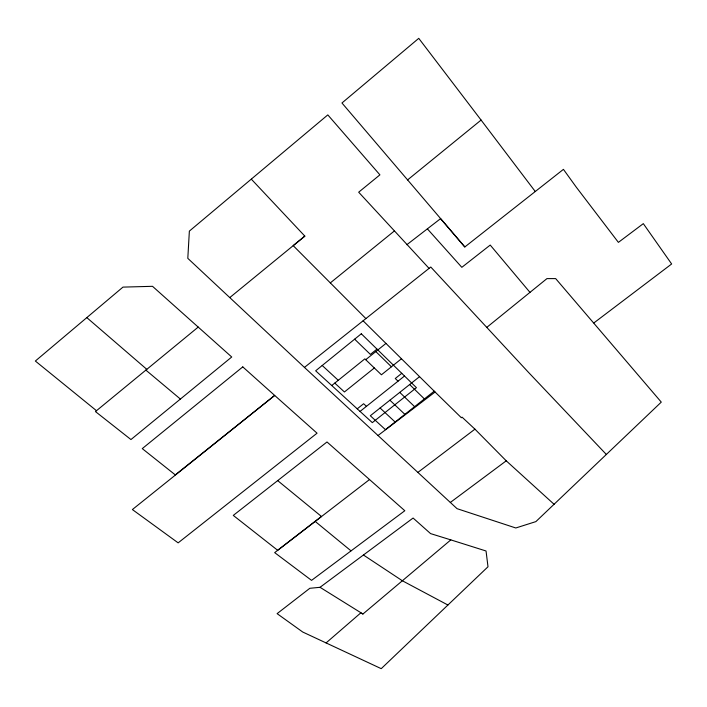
<?xml version="1.0" encoding="UTF-8"?>
<svg xmlns="http://www.w3.org/2000/svg" width="707" height="707" viewBox="0 0 707 707"><rect width="100%" height="100%" fill="white"/><g stroke="black" fill="none" stroke-linecap="round" stroke-linejoin="round"><path stroke-width="1.06" d="M429.069 268.377L358.679 192.198L379.915 174.85L327.809 114.896L189.361 231.118L187.806 258.347L304.443 367.41L457.049 508.669L515.801 527.979L535.871 521.616L661.275 402.115L555.667 278.602L546.944 278.611L486.778 327.385M326.086 642.919L360.756 612.916L362.938 614.012L450.819 539.883L486.045 550.992L487.998 566.767L381.232 668.663L302.737 632.031L277.1 613.641L309.816 588.295L320.032 587.305L413.091 518.045L430.581 533.608L450.819 539.883M96.488 410.705L95.445 411.571L130.954 439.56L231.728 357L152.518 286.317L122.965 287.113L35.35 361.038L96.488 410.705L198.26 327.049M229.899 297.488L304.841 236.12L251.365 179.207M304.841 236.12L293.193 245.629L365.89 318.583L430.775 267.016L528.491 372.359L606.403 454.53M407.568 179.923L481.087 120.066L418.756 38.337L341.958 102.992L464.817 246.964L563.435 169.353L576.258 187.134L618.395 242.377L643.317 223.642L671.65 263.976L593.88 322.931M330.328 282.897L394.206 231.101M331.76 385.536L364.847 358.864L381.427 374.79L401.461 358.758M376.981 349.099L370.388 354.41L354.649 339.174M365.722 359.704L385.96 343.416M374.33 367.976L344.433 391.97L334.782 383.097M357.229 408.832L363.628 403.732L366.447 406.339M401.762 373.323L395.266 378.501L398.032 381.179M304.443 367.41L365.89 318.583M360.057 411.421L404.519 376.018M419.56 376.663L370.318 415.751L385.456 429.662L434.231 391.174M406.852 244.71L440.585 218.64L464.817 246.964M369.531 479.54L277.674 550.302L233.283 515.403L327.005 441.972L404.811 510.728L311.557 580.367L274.67 552.627L321.464 516.481L277.692 480.619M378.024 435.512L435.079 392.014L461.362 417.74L462.086 417.174L474.945 429.158L506.239 460.823L554.094 504.303M417.881 472.409L474.945 429.158M450.324 502.465L506.239 460.823M362.938 614.012L320.032 587.305M447.911 605.015L402.336 580.747L363.416 555.004M315.136 521.368L350.981 550.824M180.373 399.04L145.872 370.115L146.809 369.337L86.811 317.611M322.206 365.484L338.255 380.295M380.092 407.992L395.142 422.017M389.902 400.206L404.864 414.355M399.755 392.385L414.611 406.658M375.824 351.573L391.422 366.783M409.636 384.537L424.403 398.934M363.098 320.801L435.079 392.014M427.373 228.856L461.83 267.326L490.225 245.064L529.976 292.371M481.087 120.066L535.234 191.473M242.775 366.889L142.266 448.609L175.283 474.883L274.678 395.434L317.054 433.188L178.146 542.861L132.386 509.553L274.678 395.434L242.775 366.889M361.304 333.775L315.658 370.804L372.324 422.636L416.441 387.675L361.304 333.775"/></g></svg>
